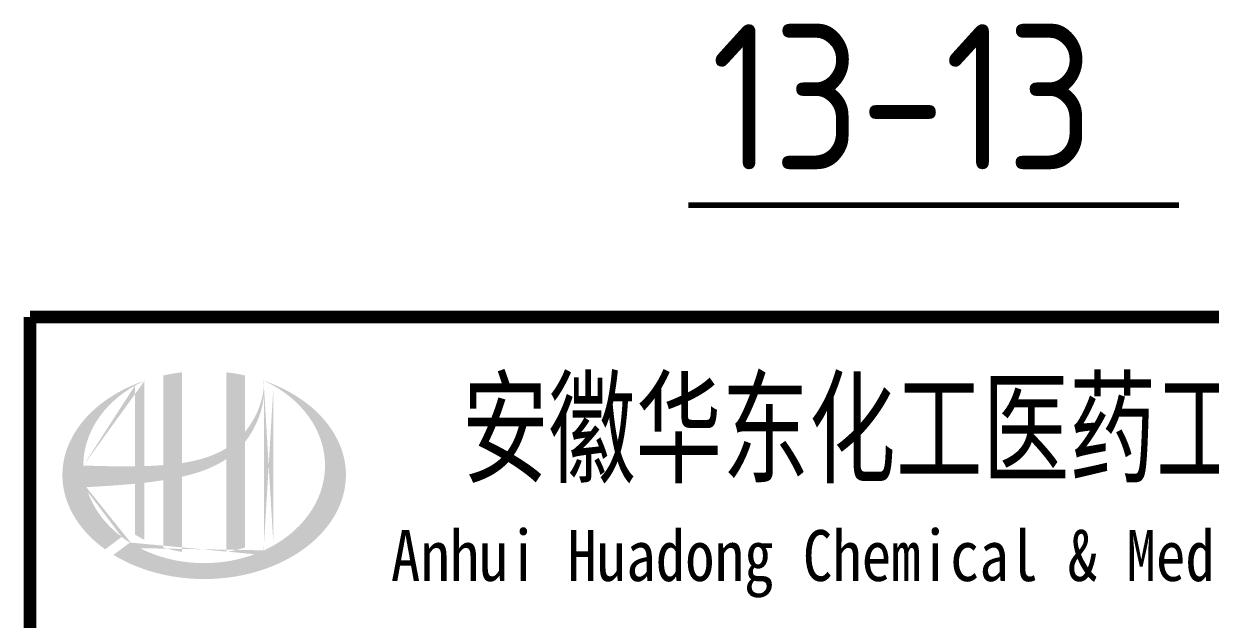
# Model space of a CAD drawing. Header units: millimetres. Extents: x 865974 to 875117, y 40174 to 44891.
# Drawn here: x 869464.7 to 869530, y 40227 to 40259.7 of the extents above; entities that cross this region are included whole.
import ezdxf
from ezdxf.enums import TextEntityAlignment as Align

# ---------------------------------------------------------------- set-up
doc = ezdxf.new("R2010")
doc.units = ezdxf.units.MM
doc.header["$LTSCALE"] = 1000
doc.header["$MEASUREMENT"] = 0
doc.layers.add('文字', color=7, linetype='Continuous')
doc.styles.add('ECEC_TQ_S', font='')
doc.styles.add('GBHZ', font='gbenor.shx', dxfattribs={"width": 0.9, "bigfont": 'gbcbig.shx'})
doc.styles.get('ECEC_TQ_S').set_extended_font_data('SimSun')

msp = doc.modelspace()

# ---------------------------------------------------------------- hatches: boundary and pattern name
h = msp.add_hatch(color=256)
edge = h.paths.add_edge_path()
edge.add_spline(control_points=[(869473.396, 40234.795), (869473.457, 40234.808), (869473.518, 40234.823), (869474.009, 40234.941), (869474.435, 40235.071), (869475.185, 40235.383), (869475.514, 40235.552), (869475.823, 40235.758)], knot_values=[61.629012, 61.629012, 61.629012, 61.629012, 63.330431, 63.330431, 75.353634, 75.353634, 85.398649, 85.398649, 85.398649, 85.398649], degree=3, periodic=0)
edge.add_line((869475.823, 40235.758), (869475.823, 40230.656))
edge.add_spline(control_points=[(869475.823, 40230.656), (869475.995, 40230.683), (869476.165, 40230.717), (869476.512, 40230.797), (869476.689, 40230.845), (869476.863, 40230.9)], knot_values=[4.908456, 4.908456, 4.908456, 4.908456, 4.992821, 4.992821, 5.083034, 5.083034, 5.083034, 5.083034], degree=3, periodic=0)
edge.add_line((869476.863, 40230.9), (869476.863, 40236.714))
edge.add_spline(control_points=[(869476.863, 40236.714), (869476.949, 40236.824), (869477.031, 40236.937), (869477.292, 40237.334), (869477.449, 40237.633), (869477.741, 40238.361), (869477.854, 40238.799), (869477.9, 40239.252), (869477.902, 40239.265), (869477.903, 40239.278)], knot_values=[97.991744, 97.991744, 97.991744, 97.991744, 101.64219, 101.64219, 110.337975, 110.337975, 121.934322, 121.934322, 122.270691, 122.270691, 122.270691, 122.270691], degree=3, periodic=0)
edge.add_line((869477.903, 40239.278), (869477.903, 40239.982))
edge.add_spline(control_points=[(869477.903, 40239.982), (869477.902, 40239.906), (869477.899, 40239.829), (869477.893, 40239.752)], knot_values=[126.194075, 126.194075, 126.194075, 126.194075, 128.396762, 128.396762, 128.396762, 128.396762], degree=3, periodic=0)
edge.add_spline(control_points=[(869477.893, 40239.752), (869477.888, 40239.69), (869477.882, 40239.628), (869477.874, 40239.566)], knot_values=[124.417049, 124.417049, 124.417049, 124.417049, 126.194075, 126.194075, 126.194075, 126.194075], degree=3, periodic=0)
edge.add_spline(control_points=[(869477.874, 40239.566), (869477.863, 40239.474), (869477.848, 40239.383), (869477.83, 40239.292)], knot_values=[121.80529, 121.80529, 121.80529, 121.80529, 124.417049, 124.417049, 124.417049, 124.417049], degree=3, periodic=0)
edge.add_spline(control_points=[(869477.83, 40239.292), (869477.806, 40239.171), (869477.777, 40239.049), (869477.742, 40238.929)], knot_values=[118.31574, 118.31574, 118.31574, 118.31574, 121.80529, 121.80529, 121.80529, 121.80529], degree=3, periodic=0)
edge.add_spline(control_points=[(869477.742, 40238.929), (869477.707, 40238.808), (869477.667, 40238.688), (869477.621, 40238.569)], knot_values=[114.795988, 114.795988, 114.795988, 114.795988, 118.31574, 118.31574, 118.31574, 118.31574], degree=3, periodic=0)
edge.add_spline(control_points=[(869477.621, 40238.569), (869477.576, 40238.452), (869477.527, 40238.337), (869477.472, 40238.224)], knot_values=[111.329641, 111.329641, 111.329641, 111.329641, 114.795988, 114.795988, 114.795988, 114.795988], degree=3, periodic=0)
edge.add_spline(control_points=[(869477.472, 40238.224), (869477.417, 40238.108), (869477.357, 40237.995), (869477.292, 40237.884)], knot_values=[107.79529, 107.79529, 107.79529, 107.79529, 111.329641, 111.329641, 111.329641, 111.329641], degree=3, periodic=0)
edge.add_spline(control_points=[(869477.292, 40237.884), (869477.229, 40237.776), (869477.162, 40237.67), (869477.091, 40237.567)], knot_values=[104.343579, 104.343579, 104.343579, 104.343579, 107.79529, 107.79529, 107.79529, 107.79529], degree=3, periodic=0)
edge.add_spline(control_points=[(869477.091, 40237.567), (869477.019, 40237.464), (869476.943, 40237.363), (869476.863, 40237.266)], knot_values=[100.8507, 100.8507, 100.8507, 100.8507, 104.343579, 104.343579, 104.343579, 104.343579], degree=3, periodic=0)
edge.add_line((869476.863, 40237.266), (869476.863, 40240.359))
edge.add_spline(control_points=[(869476.863, 40240.359), (869476.522, 40240.435), (869476.175, 40240.493), (869475.823, 40240.534)], knot_values=[4.423999, 4.423999, 4.423999, 4.423999, 4.558741, 4.558741, 4.558741, 4.558741], degree=3, periodic=0)
edge.add_line((869475.823, 40240.534), (869475.823, 40236.353))
edge.add_spline(control_points=[(869475.823, 40236.353), (869475.103, 40235.907), (869474.261, 40235.675), (869473.396, 40235.545)], knot_values=[63.246215, 63.246215, 63.246215, 63.246215, 87.689124, 87.689124, 87.689124, 87.689124], degree=3, periodic=0)
edge.add_line((869473.396, 40235.545), (869473.396, 40240.534))
edge.add_spline(control_points=[(869473.396, 40240.534), (869473.045, 40240.493), (869472.697, 40240.435), (869472.356, 40240.359)], knot_values=[4.866038, 4.866038, 4.866038, 4.866038, 5.000777, 5.000777, 5.000777, 5.000777], degree=3, periodic=0)
edge.add_line((869472.356, 40240.359), (869472.356, 40235.431))
edge.add_spline(control_points=[(869472.356, 40235.431), (869472.339, 40235.429), (869471.99, 40235.403), (869471.644, 40235.385), (869471.316, 40235.375)], knot_values=[43.657356, 43.657356, 43.657356, 43.657356, 44.134253, 53.497092, 53.497092, 53.497092, 53.497092], degree=3, periodic=0)
edge.add_line((869471.316, 40235.375), (869471.316, 40240.066))
edge.add_spline(control_points=[(869471.316, 40240.066), (869471.146, 40240.008), (869470.978, 40239.945), (869470.814, 40239.878)], knot_values=[5.14157, 5.14157, 5.14157, 5.14157, 5.212921, 5.212921, 5.212921, 5.212921], degree=3, periodic=0)
edge.add_spline(control_points=[(869470.814, 40239.878), (869470.745, 40239.849), (869470.677, 40239.82), (869470.354, 40239.678), (869470.109, 40239.556), (869469.874, 40239.424)], knot_values=[5.212921, 5.212921, 5.212921, 5.212921, 5.24296, 5.24296, 5.355623, 5.355623, 5.355623, 5.355623], degree=3, periodic=0)
edge.add_spline(control_points=[(869469.874, 40239.424), (869469.725, 40239.34), (869469.581, 40239.253), (869469.441, 40239.162)], knot_values=[5.355623, 5.355623, 5.355623, 5.355623, 5.426974, 5.426974, 5.426974, 5.426974], degree=3, periodic=0)
edge.add_spline(control_points=[(869469.441, 40239.162), (869469.367, 40239.114), (869469.294, 40239.064), (869469.159, 40238.97), (869469.097, 40238.924), (869469.035, 40238.878)], knot_values=[5.426974, 5.426974, 5.426974, 5.426974, 5.464765, 5.464765, 5.498325, 5.498325, 5.498325, 5.498325], degree=3, periodic=0)
edge.add_spline(control_points=[(869469.035, 40238.878), (869468.775, 40238.683), (869468.534, 40238.474), (869468.315, 40238.254)], knot_values=[5.498325, 5.498325, 5.498325, 5.498325, 5.641027, 5.641027, 5.641027, 5.641027], degree=3, periodic=0)
edge.add_spline(control_points=[(869468.315, 40238.254), (869468.245, 40238.184), (869468.178, 40238.113), (869467.973, 40237.887), (869467.844, 40237.729), (869467.726, 40237.567)], knot_values=[5.641027, 5.641027, 5.641027, 5.641027, 5.686569, 5.686569, 5.783729, 5.783729, 5.783729, 5.783729], degree=3, periodic=0)
edge.add_spline(control_points=[(869467.726, 40237.567), (869467.575, 40237.359), (869467.442, 40237.145), (869467.311, 40236.895), (869467.295, 40236.864), (869467.279, 40236.832)], knot_values=[5.783729, 5.783729, 5.783729, 5.783729, 5.908374, 5.908374, 5.92643, 5.92643, 5.92643, 5.92643], degree=3, periodic=0)
edge.add_spline(control_points=[(869467.279, 40236.832), (869467.154, 40236.581), (869467.054, 40236.324), (869466.979, 40236.065)], knot_values=[5.92643, 5.92643, 5.92643, 5.92643, 6.069132, 6.069132, 6.069132, 6.069132], degree=3, periodic=0)
edge.add_spline(control_points=[(869466.979, 40236.065), (869466.947, 40235.954), (869466.919, 40235.842), (869466.865, 40235.581), (869466.843, 40235.43), (869466.828, 40235.28)], knot_values=[6.069132, 6.069132, 6.069132, 6.069132, 6.130179, 6.130179, 6.211834, 6.211834, 6.211834, 6.211834], degree=3, periodic=0)
edge.add_spline(control_points=[(869466.828, 40235.28), (869466.816, 40235.148), (869466.81, 40235.016), (869466.81, 40234.884)], knot_values=[6.211834, 6.211834, 6.211834, 6.211834, 6.283185, 6.283185, 6.283185, 6.283185], degree=3, periodic=0)
edge.add_spline(control_points=[(869466.81, 40234.884), (869466.81, 40234.791), (869466.813, 40234.698), (869466.819, 40234.604)], knot_values=[6.283185, 6.283185, 6.283185, 6.283185, 6.333655, 6.333655, 6.333655, 6.333655], degree=3, periodic=0)
edge.add_spline(control_points=[(869466.819, 40234.604), (869466.832, 40234.418), (869466.857, 40234.232), (869466.894, 40234.047)], knot_values=[6.333655, 6.333655, 6.333655, 6.333655, 6.434594, 6.434594, 6.434594, 6.434594], degree=3, periodic=0)
edge.add_spline(control_points=[(869466.894, 40234.047), (869466.897, 40234.034), (869466.899, 40234.022), (869466.939, 40233.837), (869466.986, 40233.665), (869467.045, 40233.495)], knot_values=[6.434594, 6.434594, 6.434594, 6.434594, 6.441278, 6.441278, 6.535532, 6.535532, 6.535532, 6.535532], degree=3, periodic=0)
edge.add_spline(control_points=[(869467.045, 40233.495), (869467.108, 40233.313), (869467.183, 40233.132), (869467.27, 40232.955)], knot_values=[6.535532, 6.535532, 6.535532, 6.535532, 6.636471, 6.636471, 6.636471, 6.636471], degree=3, periodic=0)
edge.add_spline(control_points=[(869467.27, 40232.955), (869467.292, 40232.91), (869467.315, 40232.865), (869467.408, 40232.689), (869467.485, 40232.558), (869467.569, 40232.43)], knot_values=[6.636471, 6.636471, 6.636471, 6.636471, 6.661894, 6.661894, 6.73741, 6.73741, 6.73741, 6.73741], degree=3, periodic=0)
edge.add_spline(control_points=[(869467.569, 40232.43), (869467.681, 40232.258), (869467.805, 40232.09), (869467.94, 40231.927)], knot_values=[6.73741, 6.73741, 6.73741, 6.73741, 6.838349, 6.838349, 6.838349, 6.838349], degree=3, periodic=0)
edge.add_spline(control_points=[(869467.94, 40231.927), (869467.999, 40231.855), (869468.06, 40231.784), (869468.206, 40231.625), (869468.291, 40231.537), (869468.38, 40231.45)], knot_values=[6.838349, 6.838349, 6.838349, 6.838349, 6.88251, 6.88251, 6.939288, 6.939288, 6.939288, 6.939288], degree=3, periodic=0)
edge.add_spline(control_points=[(869468.38, 40231.45), (869468.538, 40231.296), (869468.706, 40231.148), (869468.885, 40231.006)], knot_values=[6.939288, 6.939288, 6.939288, 6.939288, 7.040227, 7.040227, 7.040227, 7.040227], degree=3, periodic=0)
edge.add_spline(control_points=[(869468.885, 40231.006), (869468.975, 40230.935), (869469.067, 40230.866), (869469.161, 40230.798)], knot_values=[7.040227, 7.040227, 7.040227, 7.040227, 7.090696, 7.090696, 7.090696, 7.090696], degree=3, periodic=0)
edge.add_line((869469.161, 40230.798), (869470.073, 40231.482))
edge.add_ellipse((869474.61, 40235.404), major_axis=(6.65, 0), ratio=0.806676, start_angle=192.81901, end_angle=226.98533, ccw=False)
edge.add_spline(control_points=[(869468.125, 40234.214), (869468.365, 40234.229), (869468.606, 40234.243), (869469.493, 40234.298), (869470.141, 40234.342), (869470.796, 40234.405)], knot_values=[11.398263, 11.398263, 11.398263, 11.398263, 18.40729, 18.40729, 37.18094, 37.18094, 37.18094, 37.18094], degree=3, periodic=0)
edge.add_line((869470.796, 40234.405), (869470.796, 40231.614))
edge.add_spline(control_points=[(869470.796, 40231.614), (869470.832, 40231.592), (869470.868, 40231.57), (869471.037, 40231.468), (869471.175, 40231.392), (869471.316, 40231.321)], knot_values=[4.049945, 4.049945, 4.049945, 4.049945, 4.072021, 4.072021, 4.153257, 4.153257, 4.153257, 4.153257], degree=3, periodic=0)
edge.add_line((869471.316, 40231.321), (869471.316, 40234.459))
edge.add_spline(control_points=[(869471.316, 40234.459), (869471.638, 40234.496), (869471.962, 40234.538), (869472.311, 40234.592), (869472.333, 40234.596), (869472.356, 40234.599)], knot_values=[42.135009, 42.135009, 42.135009, 42.135009, 51.307228, 51.307228, 51.948574, 51.948574, 51.948574, 51.948574], degree=3, periodic=0)
edge.add_line((869472.356, 40234.599), (869472.356, 40230.9))
edge.add_spline(control_points=[(869472.356, 40230.9), (869472.693, 40230.795), (869473.041, 40230.713), (869473.396, 40230.656)], knot_values=[4.34174, 4.34174, 4.34174, 4.34174, 4.516316, 4.516316, 4.516316, 4.516316], degree=3, periodic=0)
edge.add_line((869473.396, 40230.656), (869473.396, 40234.795))
edge = h.paths.add_edge_path(flags=16)
edge.add_ellipse((869474.61, 40235.404), major_axis=(6.65, 0), ratio=0.806676, start_angle=124.98746, end_angle=179.99898, ccw=False)
edge.add_line((869470.796, 40239.799), (869470.796, 40235.363))
edge.add_spline(control_points=[(869470.796, 40235.363), (869469.843, 40235.35), (869468.903, 40235.38), (869467.959, 40235.404)], knot_values=[11.27373, 11.27373, 11.27373, 11.27373, 38.687513, 38.687513, 38.687513, 38.687513], degree=3, periodic=0)
edge = h.paths.add_edge_path()
edge.add_spline(control_points=[(869469.621, 40230.493), (869469.932, 40230.303), (869470.263, 40230.13), (869471.109, 40229.758), (869471.642, 40229.579), (869472.749, 40229.314), (869473.324, 40229.227), (869474.485, 40229.149), (869475.072, 40229.158), (869476.228, 40229.273), (869476.797, 40229.378), (869477.887, 40229.679), (869478.408, 40229.874), (869479.377, 40230.343), (869479.825, 40230.616), (869480.624, 40231.226), (869480.976, 40231.562), (869481.57, 40232.276), (869481.811, 40232.655), (869482.175, 40233.436), (869482.297, 40233.839), (869482.423, 40234.651), (869482.426, 40235.06), (869482.311, 40235.875), (869482.193, 40236.28), (869481.837, 40237.067), (869481.599, 40237.45), (869481.011, 40238.171), (869480.661, 40238.511), (869479.863, 40239.127), (869479.415, 40239.404), (869478.603, 40239.802), (869478.259, 40239.944), (869477.903, 40240.066)], knot_values=[0.886421, 0.886421, 0.886421, 0.886421, 1.040557, 1.040557, 1.261172, 1.261172, 1.481788, 1.481788, 1.702404, 1.702404, 1.92302, 1.92302, 2.143636, 2.143636, 2.364252, 2.364252, 2.584868, 2.584868, 2.805484, 2.805484, 3.026099, 3.026099, 3.246715, 3.246715, 3.46852, 3.46852, 3.690325, 3.690325, 3.91213, 3.91213, 4.133935, 4.133935, 4.283209, 4.283209, 4.283209, 4.283209], degree=3, periodic=0)
edge.add_line((869477.903, 40240.066), (869477.903, 40240.066))
edge.add_spline(control_points=[(869477.903, 40240.065), (869477.903, 40240.037), (869477.903, 40240.01), (869477.903, 40239.982)], knot_values=[128.396762, 128.396762, 128.396762, 128.396762, 129.192193, 129.192193, 129.192193, 129.192193], degree=3, periodic=0)
edge.add_line((869477.903, 40239.982), (869477.903, 40230.743))
edge.add_ellipse((869474.61, 40235.404), major_axis=(6.65, 0), ratio=0.806676, start_angle=232.10542, end_angle=299.68334, ccw=False)
edge.add_line((869470.525, 40231.171), (869469.621, 40230.493))
edge = h.paths.add_edge_path(flags=16)
edge.add_ellipse((869474.61, 40235.404), major_axis=(6.65, 0), ratio=0.806676, start_angle=304.98746, end_angle=415.01211, ccw=False)
edge.add_line((869478.423, 40231.009), (869478.423, 40239.799))

# ---------------------------------------------------------------- linework, layer by layer
at = {"const_width": 0.7}
for points in [[(869645.031, 40243.578), (869465.031, 40243.578)], [(869465.031, 40243.578), (869465.031, 40183.578)]]:
    msp.add_lwpolyline(points, dxfattribs=at)
at = {"layer": '文字', "color": 6, "const_width": 0.32, "elevation": -5}
msp.add_lwpolyline([(869501.257, 40249.721), (869528.247, 40249.721)], dxfattribs=at)

# ---------------------------------------------------------------- texts
at = {"style": 'ECEC_TQ_S'}
for s, height, width, p in [('安徽华东化工医药工程有限责任公司', 5, 0.7, (869526.98, 40237.578)), ('Anhui Huadong Chemical & Medical Engineering Co.,Ltd', 2.8, 0.85, (869526.98, 40230.078))]:
    msp.add_text(s, height=height, dxfattribs=dict(at, width=width)).set_placement(p, align=Align.MIDDLE)
at = {"layer": '文字', "color": 6, "style": 'GBHZ'}
msp.add_text('13-13', height=8, dxfattribs=at).set_placement((869502.508, 40251.673, -5))

doc.saveas('drawing.dxf')
